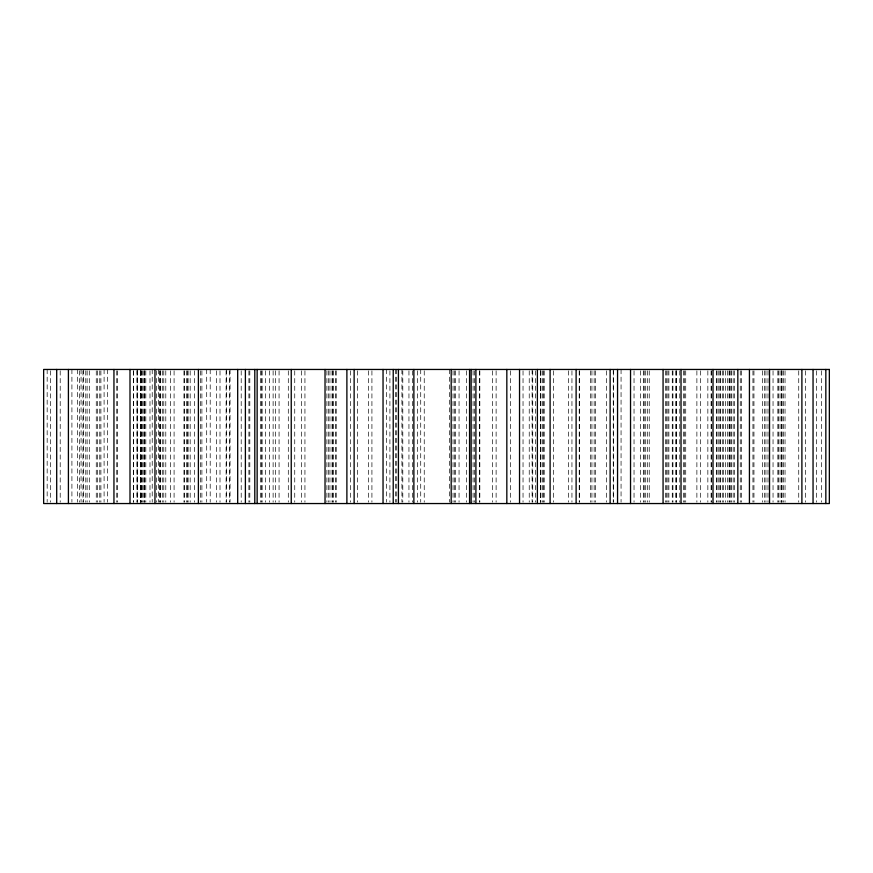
<?xml version="1.0" encoding="UTF-8"?>
<svg xmlns="http://www.w3.org/2000/svg" width="873" height="873" viewBox="0 0 873 873"><rect width="100%" height="100%" fill="white"/><g stroke="black" fill="none" stroke-linecap="round" stroke-linejoin="round"><path stroke-width="0.65" stroke-dasharray="4.37 3.27" d="M821.558 370.807L821.558 502.193M816.55 370.807L816.55 502.193M805.397 370.807L805.397 502.193M798.74 370.807L798.74 502.193M785.045 370.807L785.045 502.193M783.55 370.807L783.55 502.193M782.088 370.807L782.088 502.193M781.531 370.807L781.531 502.193M781.346 370.807L781.346 502.193M780.036 370.807L780.036 502.193M778.574 370.807L778.574 502.193M777.832 370.807L777.832 502.193M773.042 370.807L773.042 502.193M767.989 370.807L767.989 502.193M765.948 370.807L765.948 502.193M764.475 370.807L764.475 502.193M762.435 370.807L762.435 502.193M753.956 370.807L753.956 502.193M752.941 370.807L752.941 502.193M741.341 370.807L741.341 502.193M740.26 370.807L740.26 502.193M734.466 370.807L734.466 502.193M733.178 370.807L733.178 502.193M731.105 370.807L731.105 502.193M731.05 370.807L730.963 502.193M729.675 370.807L729.675 502.193M729.064 370.807L729.064 502.193M727.591 370.807L727.536 502.193M725.561 370.807L725.561 502.193M723.455 370.807L723.455 502.193M722.298 370.807L722.298 502.193M720.552 370.807L720.552 502.193M719.941 370.807L719.941 502.193M718.795 370.807L718.795 502.193M717.039 370.807L717.039 502.193M716.537 370.807L716.526 502.193M711.364 370.807L711.364 502.193M711.102 370.807L711.102 502.193M707.85 370.807L707.85 502.193M700.386 370.807L700.386 502.193M696.883 370.807L696.883 502.193M685.72 370.807L685.72 502.193M684.541 370.807L684.541 502.193M683.548 370.807L683.548 502.193M679.783 370.807L679.783 502.193M676.455 370.807L676.455 502.193M676.28 370.807L676.28 502.193M675.767 370.807L675.767 502.193M672.952 370.807L672.952 502.193M672.254 370.807L672.254 502.193M668.882 370.807L668.882 502.193M667.878 370.807L667.878 502.193M666.568 370.807L666.568 502.193M665.379 370.807L665.379 502.193M649.228 370.807L649.228 502.193M647.471 370.807L647.471 502.193M645.725 370.807L645.725 502.193M643.968 370.807L643.968 502.193M643.892 370.807L643.892 502.193M640.389 370.807L640.389 502.193M634.038 370.807L634.038 502.193M621.063 369.454L621.063 502.193M613.643 370.807L613.643 502.193M613.25 369.454L613.25 502.193M606.637 370.807L606.637 502.193M595.43 370.807L595.43 502.193M594.164 370.807L594.164 502.193M591.927 370.807L591.927 502.193M590.65 370.807L590.65 502.193M579.617 370.807L579.617 502.193M579.203 370.807L579.203 502.193M571.946 370.807L571.946 502.193M568.432 370.807L568.432 502.193M553.613 370.807L553.613 502.193M544.043 370.807L544.043 502.193M543.846 370.807L543.846 502.193M542.417 370.807L542.417 502.193M540.9 370.807L540.9 502.193M540.54 370.807L540.54 502.193M540.343 370.807L540.343 502.193M535.607 370.807L535.607 502.193M532.737 370.807L532.737 502.193M532.104 369.454L532.104 502.193M529.234 370.807L529.234 502.193M523.036 370.807L523.036 502.193M510.334 370.807L510.334 502.193M496.115 370.807L496.115 502.193M492.601 370.807L492.601 502.193M479.834 370.807L479.834 502.193M479.408 370.807L479.408 502.193M474.65 370.807L474.65 502.193M473.079 370.807L473.079 502.193M466.619 370.807L466.619 502.193M459.056 370.807L459.056 502.193M455.542 370.807L455.542 502.193M454.68 370.807L454.68 502.193M453.032 370.807L453.032 502.193M449.519 369.454L449.519 502.193M424.234 370.807L424.234 502.193M420.721 369.454L420.721 502.193M417.392 370.807L417.392 502.193M412.46 370.807L412.46 502.193M408.946 370.807L408.946 502.193M402.802 370.807L402.802 502.193M401.94 369.454L401.94 502.193M396.68 369.454L396.735 502.193M395.36 369.454L395.36 502.193M389.915 370.807L389.915 502.193M386.543 369.454L386.543 502.193M371.92 370.807L371.92 502.193M368.406 370.807L368.406 502.193M357.635 370.807L357.635 502.193M350.389 370.807L350.389 502.193M336.236 370.807L336.236 502.193M335.548 370.807L335.548 502.193M333.464 370.807L333.464 502.193M332.722 370.807L332.722 502.193M332.035 370.807L332.035 502.193M329.95 370.807L329.95 502.193M328.532 370.807L328.532 502.193M326.895 370.807L326.895 502.193M304.939 370.807L304.939 502.193M301.436 370.807L301.436 502.193M294.747 370.807L294.747 502.193M288.297 370.807L288.297 502.193M279.065 370.807L279.065 502.193M275.562 370.807L275.562 502.193M273.118 370.807L273.118 502.193M269.615 370.807L269.615 502.193M265.643 370.807L265.643 502.193M262.14 370.807L262.14 502.193M261.42 370.807L261.42 502.193M260.656 370.807L260.656 502.193M249.82 370.807L249.82 502.193M248.903 370.807L248.903 502.193M241.199 370.807L241.199 502.193M230.046 369.454L230.046 502.193M229.621 370.807L229.621 502.193M226.533 369.454L226.533 502.193M226.107 370.807L226.107 502.193M220.007 370.807L220.007 502.193M216.504 370.807L216.504 502.193M210.197 369.454L210.197 502.193M206.694 369.454L206.694 502.193M201.903 370.807L201.903 502.193M200.615 370.807L200.615 502.193M194.45 370.807L194.45 502.193M190.183 370.807L190.183 502.193M188.11 370.807L188.11 502.193M187.466 370.807L187.466 502.193M186.669 370.807L186.669 502.193M184.596 370.807L184.596 502.193M183.963 370.807L183.963 502.193M174.087 370.807L174.087 502.193M170.573 370.807L170.573 502.193M165.794 370.807L165.794 502.193M163.786 370.807L163.786 502.193M162.291 370.807L162.291 502.193M160.272 370.807L160.272 502.193M159.999 370.807L159.999 502.193M159.89 370.807L159.89 502.193M158.471 369.454L158.471 502.193M156.485 370.807L156.376 502.193M152.218 369.454L152.218 502.193M149.992 370.807L149.992 502.193M145.824 370.807L145.824 502.193M144.776 370.807L144.776 502.193M144.274 370.807L144.274 502.193M143.827 370.807L143.827 502.193M142.31 370.807L142.31 502.193M141.262 370.807L141.262 502.193M141.131 370.807L141.131 502.193M140.76 370.807L140.76 502.193M140.52 370.807L140.52 502.193M140.313 370.807L140.313 502.193M137.628 370.807L137.628 502.193M137.148 369.454L137.148 502.193M137.006 370.807L137.006 502.193M133.634 370.807L133.634 502.193M133.514 370.807L133.514 502.193M117.462 370.807L117.462 502.193M116.753 370.807L116.753 502.193M107.608 369.454L107.608 502.193M104.094 369.454L104.094 502.193M100.897 370.807L100.897 502.193M99.762 370.807L99.762 502.193M97.383 370.807L97.383 502.193M96.259 370.807L96.259 502.193M89.297 370.807L89.297 502.193M87.125 370.807L87.125 502.193M85.783 370.807L85.783 502.193M83.612 369.454L83.612 502.193M82.957 370.807L82.957 502.193M81.069 369.454L81.069 502.193M79.443 370.807L79.443 502.193M77.555 369.454L77.555 502.193M71.913 369.454L71.913 502.193M60.204 370.807L60.204 502.193M50.667 370.807L50.667 502.193M47.164 369.454L47.164 502.193"/><path stroke-width="1.31" d="M825.836 369.454L825.836 503.546M813.047 369.454L813.047 503.546M801.894 369.454L801.894 503.546M769.528 369.454L769.528 503.546M749.427 369.454L749.427 503.546M737.827 369.454L737.827 503.546M713.012 369.454L713.012 503.546M681.027 369.454L681.027 503.546M663.065 369.454L663.065 503.546M630.535 369.454L630.535 503.546M617.549 369.454L617.549 503.546M610.129 369.454L610.129 503.546M576.115 369.454L576.115 503.546M550.099 369.454L550.099 503.546M537.386 369.454L537.386 503.546M519.533 369.454L519.533 503.546M506.831 369.454L506.831 503.546M475.905 369.454L475.905 503.546M471.147 369.454L471.147 503.546M469.565 369.454L469.565 503.546M451.177 369.454L451.177 503.546M413.878 369.454L413.878 503.546M398.426 369.454L398.426 503.546M393.221 369.454L393.221 503.546M383.04 369.454L383.04 503.546M354.132 369.454L354.132 503.546M346.887 369.454L346.887 503.546M325.029 369.454L325.029 503.546M291.244 369.454L291.244 503.546M257.142 369.454L257.142 503.546M254.796 369.454L254.796 503.546M245.389 369.454L245.389 503.546M237.685 369.454L237.685 503.546M198.389 369.454L198.389 503.546M154.958 369.454L154.958 503.546M130.001 369.454L130.001 503.546M113.948 369.454L113.948 503.546M68.41 369.454L68.41 503.546M56.701 369.454L56.701 503.546M829.35 369.454L43.65 369.454L43.65 503.546L829.35 503.546L829.35 369.454"/></g></svg>
